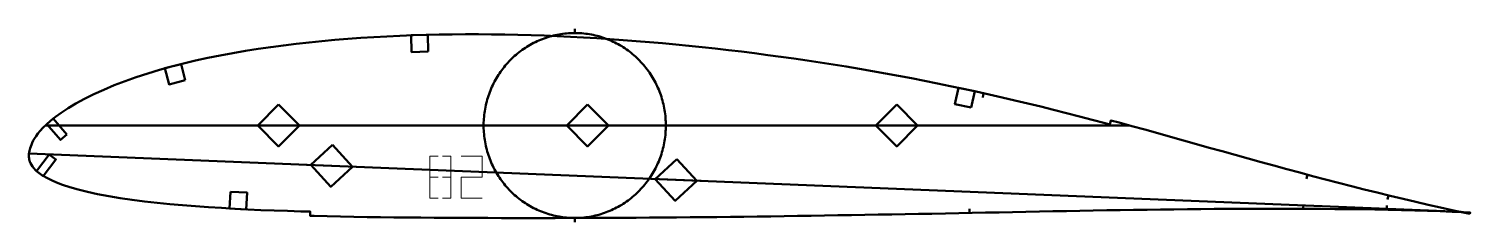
# Model space of a CAD drawing. Header units: metres. Extents: x 11 to 356, y 177 to 223.
import ezdxf

# ---------------------------------------------------------------- set-up
doc = ezdxf.new("R2010")
doc.units = ezdxf.units.M
doc.layers.add('Layer', color=1, linetype='Continuous', lineweight=50)
doc.layers.add('NumLabel', color=1, linetype='Continuous', lineweight=15)

msp = doc.modelspace()

# ---------------------------------------------------------------- linework, layer by layer
at = {"layer": 'Layer'}
for p, q in [((141.91, 222.13), (141.91, 223.13)), ((239.9, 207.7), (239.67, 206.73)), ((120.08, 200), (119.08, 200)), ((163.75, 200), (164.75, 200)), ((317.5, 188.24), (317.28, 187.26)), ((336.9, 183.3), (336.69, 182.32)), ((236.47, 180.06), (236.47, 179.06)), ((316.5, 181.07), (316.48, 180.07)), ((336.51, 180.82), (336.48, 179.82)), ((141.91, 177.87), (141.91, 176.87))]:
    msp.add_line(p, q, dxfattribs=at)
at = {"layer": 'Layer', "color": 7}
for p, q in [((15.08, 200), (274.93, 200)), ((64.95, 200), (76.95, 200)), ((139, 200), (151, 200)), ((213.06, 200), (225.06, 200)), ((11.14, 193.3), (354.29, 179.31)), ((77.67, 190.59), (89.66, 190.1)), ((160.21, 187.22), (172.2, 186.73))]:
    msp.add_line(p, q, dxfattribs=at)
at = {"layer": 'Layer'}
for points in [[(356.38, 178.87), (354.78, 179.2), (352.17, 179.76), (349.37, 180.38), (346.44, 181.04), (343.43, 181.74), (340.38, 182.46), (337.3, 183.2), (334.2, 183.96), (331.11, 184.72), (328.01, 185.51), (324.91, 186.3), (321.81, 187.1), (318.73, 187.91), (315.64, 188.74), (312.56, 189.57), (309.46, 190.4), (306.37, 191.25), (303.27, 192.1), (300.17, 192.96), (297.07, 193.83), (293.97, 194.69), (290.88, 195.56), (287.79, 196.43), (284.7, 197.29), (281.61, 198.16), (278.52, 199.01), (275.43, 199.86), (272.34, 200.71), (270.4, 201.23), (270.14, 200.26), (269, 200.57), (265.91, 201.39), (262.83, 202.19), (259.74, 202.98), (256.66, 203.76), (253.57, 204.52), (250.49, 205.27), (247.4, 206), (244.31, 206.71), (241.21, 207.41), (238.11, 208.1), (235.01, 208.77), (231.91, 209.43), (228.8, 210.07), (225.69, 210.69), (222.58, 211.3), (219.47, 211.89), (216.36, 212.45), (213.23, 213.01), (210.11, 213.55), (206.99, 214.08), (203.86, 214.58), (200.73, 215.07), (197.59, 215.54), (194.45, 216), (191.31, 216.44), (188.17, 216.86), (185.02, 217.28), (181.87, 217.67), (178.73, 218.05), (175.58, 218.41), (172.44, 218.75), (169.28, 219.08), (166.13, 219.39), (162.98, 219.68), (159.82, 219.96), (156.67, 220.22), (153.52, 220.46), (150.36, 220.68), (147.21, 220.88), (144.05, 221.06), (140.89, 221.23), (137.74, 221.38), (134.59, 221.51), (131.44, 221.61), (128.29, 221.69), (125.14, 221.76), (121.99, 221.8), (118.84, 221.82), (115.7, 221.82), (112.56, 221.8), (109.42, 221.76), (106.29, 221.69), (103.16, 221.59), (100.02, 221.47), (96.9, 221.33), (93.78, 221.16), (90.66, 220.96), (87.54, 220.73), (84.43, 220.48), (81.34, 220.21), (78.26, 219.9), (75.18, 219.55), (72.12, 219.18), (69.07, 218.77), (66.03, 218.32), (62.99, 217.83), (59.97, 217.32), (56.98, 216.76), (54.01, 216.17), (51.07, 215.52), (48.16, 214.83), (45.28, 214.1), (42.42, 213.3), (39.62, 212.46), (36.86, 211.57), (34.17, 210.62), (31.56, 209.62), (29.04, 208.57), (26.65, 207.48), (24.41, 206.37), (22.35, 205.23), (20.5, 204.12), (18.87, 203.05), (17.48, 202.04), (16.3, 201.09), (15.33, 200.24), (14.5, 199.43), (13.83, 198.71), (13.28, 198.07), (12.84, 197.47), (12.47, 196.89), (12.17, 196.38), (11.93, 195.89), (11.72, 195.41), (11.55, 194.99), (11.42, 194.6), (11.32, 194.23), (11.24, 193.9), (11.18, 193.56), (11.14, 193.25), (11.11, 193), (11.13, 192.79), (11.14, 192.45), (11.16, 192.16), (11.19, 191.9), (11.26, 191.61), (11.36, 191.3), (11.52, 190.95), (11.72, 190.58), (11.99, 190.19), (12.32, 189.78), (12.73, 189.35), (13.22, 188.9), (13.82, 188.44), (14.55, 187.96), (15.44, 187.45), (16.5, 186.92), (17.73, 186.37), (19.19, 185.82), (20.92, 185.26), (22.93, 184.69), (25.15, 184.12), (27.6, 183.59), (30.24, 183.09), (33, 182.62), (35.85, 182.21), (38.79, 181.85), (41.83, 181.52), (44.9, 181.2), (47.95, 180.91), (51.02, 180.67), (54.15, 180.47), (57.3, 180.27), (60.45, 180.08), (63.59, 179.91), (66.73, 179.77), (69.89, 179.65), (73.07, 179.55), (76.26, 179.45), (78.52, 179.39), (78.49, 178.39), (79.44, 178.37), (82.62, 178.28), (85.8, 178.21), (88.98, 178.15), (92.16, 178.1), (95.36, 178.06), (98.57, 178.02), (101.78, 177.98), (105, 177.95), (108.22, 177.92), (111.44, 177.9), (114.66, 177.88), (117.88, 177.87), (121.1, 177.87), (124.33, 177.86), (127.56, 177.86), (130.79, 177.86), (134.02, 177.86), (137.25, 177.86), (140.48, 177.87), (143.71, 177.88), (146.94, 177.89), (150.17, 177.9), (153.4, 177.92), (156.62, 177.93), (159.85, 177.96), (163.08, 177.98), (166.31, 178.01), (169.54, 178.03), (172.76, 178.06), (175.98, 178.09), (179.2, 178.12), (182.42, 178.17), (185.65, 178.21), (188.88, 178.26), (192.11, 178.3), (195.33, 178.35), (198.55, 178.39), (201.77, 178.45), (204.99, 178.51), (208.2, 178.57), (211.42, 178.62), (214.64, 178.67), (217.86, 178.71), (221.08, 178.77), (224.3, 178.83), (227.52, 178.89), (230.74, 178.95), (233.95, 179.01), (237.17, 179.07), (240.38, 179.14), (243.6, 179.21), (246.82, 179.28), (250.04, 179.35), (253.26, 179.41), (256.49, 179.47), (259.72, 179.52), (262.94, 179.58), (266.16, 179.64), (269.38, 179.7), (272.6, 179.75), (275.81, 179.8), (279.04, 179.84), (282.27, 179.88), (285.5, 179.92), (288.73, 179.96), (291.95, 180), (295.17, 180.03), (298.38, 180.05), (301.6, 180.07), (304.81, 180.07), (308.03, 180.08), (311.24, 180.08), (314.45, 180.08), (317.65, 180.07), (320.86, 180.04), (324.07, 180.01), (327.27, 179.98), (330.48, 179.94), (333.67, 179.88), (336.86, 179.82), (340.04, 179.74), (343.18, 179.66), (346.29, 179.56), (349.3, 179.46), (352.18, 179.36), (354.85, 179.24), (356.48, 179.16)], [(163.75, 200), (163.74, 200.46), (163.73, 200.93), (163.7, 201.39), (163.67, 201.86), (163.63, 202.32), (163.57, 202.78), (163.51, 203.24), (163.44, 203.7), (163.36, 204.16), (163.27, 204.62), (163.17, 205.07), (163.06, 205.52), (162.94, 205.97), (162.81, 206.42), (162.67, 206.86), (162.52, 207.3), (162.37, 207.74), (162.2, 208.17), (162.03, 208.6), (161.85, 209.03), (161.66, 209.45), (161.45, 209.87), (161.25, 210.28), (161.03, 210.69), (160.8, 211.1), (160.57, 211.5), (160.33, 211.89), (160.08, 212.28), (159.82, 212.66), (159.55, 213.04), (159.28, 213.42), (158.99, 213.78), (158.7, 214.14), (158.41, 214.5), (158.1, 214.85), (157.79, 215.19), (157.47, 215.52), (157.15, 215.85), (156.82, 216.17), (156.48, 216.48), (156.13, 216.79), (155.78, 217.09), (155.42, 217.38), (155.06, 217.67), (154.69, 217.94), (154.32, 218.21), (153.94, 218.47), (153.55, 218.72), (153.16, 218.97), (152.76, 219.2), (152.36, 219.43), (151.96, 219.65), (151.55, 219.86), (151.14, 220.06), (150.72, 220.25), (150.3, 220.43), (149.87, 220.61), (149.44, 220.77), (149.01, 220.93), (148.57, 221.07), (148.14, 221.21), (147.69, 221.34), (147.25, 221.46), (146.8, 221.56), (146.36, 221.66), (145.91, 221.75), (145.45, 221.83), (145, 221.9), (144.55, 221.97), (144.09, 222.02), (143.63, 222.06), (143.18, 222.09), (142.72, 222.11), (142.26, 222.12), (141.8, 222.13), (141.34, 222.12), (140.88, 222.1), (140.42, 222.07), (139.97, 222.04), (139.51, 221.99), (139.06, 221.94), (138.6, 221.87), (138.15, 221.79), (137.7, 221.71), (137.25, 221.62), (136.8, 221.51), (136.36, 221.4), (135.91, 221.27), (135.47, 221.14), (135.04, 221), (134.6, 220.85), (134.17, 220.69), (133.75, 220.52), (133.32, 220.34), (132.9, 220.15), (132.49, 219.96), (132.07, 219.75), (131.67, 219.54), (131.26, 219.32), (130.87, 219.08), (130.47, 218.84), (130.08, 218.6), (129.7, 218.34), (129.32, 218.08), (128.95, 217.8), (128.59, 217.52), (128.23, 217.24), (127.87, 216.94), (127.52, 216.64), (127.18, 216.33), (126.85, 216.01), (126.52, 215.69), (126.2, 215.36), (125.88, 215.02), (125.57, 214.67), (125.27, 214.32), (124.98, 213.96), (124.69, 213.6), (124.41, 213.23), (124.14, 212.85), (123.88, 212.47), (123.63, 212.09), (123.38, 211.69), (123.14, 211.3), (122.91, 210.9), (122.69, 210.49), (122.48, 210.08), (122.27, 209.66), (122.08, 209.24), (121.89, 208.82), (121.71, 208.39), (121.54, 207.95), (121.38, 207.52), (121.23, 207.08), (121.09, 206.64), (120.95, 206.19), (120.83, 205.75), (120.72, 205.3), (120.61, 204.84), (120.52, 204.39), (120.43, 203.93), (120.35, 203.47), (120.29, 203.01), (120.23, 202.55), (120.18, 202.09), (120.14, 201.63), (120.11, 201.16), (120.09, 200.7), (120.08, 200.23), (120.08, 199.77), (120.09, 199.3), (120.11, 198.84), (120.14, 198.37), (120.18, 197.91), (120.23, 197.45), (120.29, 196.99), (120.35, 196.53), (120.43, 196.07), (120.52, 195.61), (120.61, 195.16), (120.72, 194.7), (120.83, 194.25), (120.95, 193.81), (121.09, 193.36), (121.23, 192.92), (121.38, 192.48), (121.54, 192.05), (121.71, 191.61), (121.89, 191.18), (122.08, 190.76), (122.27, 190.34), (122.48, 189.92), (122.69, 189.51), (122.91, 189.1), (123.14, 188.7), (123.38, 188.31), (123.63, 187.91), (123.88, 187.53), (124.14, 187.15), (124.41, 186.77), (124.69, 186.4), (124.98, 186.04), (125.27, 185.68), (125.57, 185.33), (125.88, 184.98), (126.2, 184.64), (126.52, 184.31), (126.85, 183.99), (127.18, 183.67), (127.52, 183.36), (127.87, 183.06), (128.23, 182.76), (128.59, 182.48), (128.95, 182.2), (129.32, 181.92), (129.7, 181.66), (130.08, 181.4), (130.47, 181.16), (130.87, 180.92), (131.26, 180.68), (131.67, 180.46), (132.07, 180.25), (132.49, 180.04), (132.9, 179.85), (133.32, 179.66), (133.75, 179.48), (134.17, 179.31), (134.6, 179.15), (135.04, 179), (135.47, 178.86), (135.91, 178.73), (136.36, 178.6), (136.8, 178.49), (137.25, 178.38), (137.7, 178.29), (138.15, 178.21), (138.6, 178.13), (139.06, 178.06), (139.51, 178.01), (139.97, 177.96), (140.42, 177.93), (140.88, 177.9), (141.34, 177.88), (141.8, 177.87), (142.26, 177.88), (142.72, 177.89), (143.18, 177.91), (143.63, 177.94), (144.09, 177.98), (144.55, 178.03), (145, 178.1), (145.45, 178.17), (145.91, 178.25), (146.36, 178.34), (146.8, 178.44), (147.25, 178.54), (147.69, 178.66), (148.14, 178.79), (148.57, 178.93), (149.01, 179.07), (149.44, 179.23), (149.87, 179.39), (150.3, 179.57), (150.72, 179.75), (151.14, 179.94), (151.55, 180.14), (151.96, 180.35), (152.36, 180.57), (152.76, 180.8), (153.16, 181.03), (153.55, 181.28), (153.94, 181.53), (154.32, 181.79), (154.69, 182.06), (155.06, 182.33), (155.42, 182.62), (155.78, 182.91), (156.13, 183.21), (156.48, 183.52), (156.82, 183.83), (157.15, 184.15), (157.47, 184.48), (157.79, 184.81), (158.1, 185.15), (158.41, 185.5), (158.7, 185.86), (158.99, 186.22), (159.28, 186.58), (159.55, 186.96), (159.82, 187.34), (160.08, 187.72), (160.33, 188.11), (160.57, 188.5), (160.8, 188.9), (161.03, 189.31), (161.25, 189.72), (161.45, 190.13), (161.66, 190.55), (161.85, 190.97), (162.03, 191.4), (162.2, 191.83), (162.37, 192.26), (162.52, 192.7), (162.67, 193.14), (162.81, 193.58), (162.94, 194.03), (163.06, 194.48), (163.17, 194.93), (163.27, 195.38), (163.36, 195.84), (163.44, 196.3), (163.51, 196.76), (163.57, 197.22), (163.63, 197.68), (163.67, 198.14), (163.7, 198.61), (163.73, 199.07), (163.74, 199.54), (163.75, 200)]]:
    msp.add_lwpolyline(points, close=True, dxfattribs=at)
for points in [[(106.81, 217.7), (102.81, 217.58), (102.69, 221.58), (106.69, 221.7), (106.81, 217.7)], [(48.58, 210.81), (44.7, 209.82), (43.71, 213.69), (47.58, 214.69), (48.58, 210.81)], [(236.92, 204.27), (233.01, 205.11), (233.86, 209.02), (237.77, 208.18), (236.92, 204.27)], [(70.95, 205), (75.95, 200), (70.95, 195), (65.95, 200), (70.95, 205)], [(145, 205), (150, 200), (145, 195), (140, 200), (145, 205)], [(219.06, 205), (224.06, 200), (219.06, 195), (214.06, 200), (219.06, 205)], [(20.21, 197.87), (18.71, 196.56), (15.42, 200.32), (16.93, 201.64), (20.21, 197.87)], [(83.87, 195.34), (88.66, 190.14), (83.46, 185.35), (78.67, 190.55), (83.87, 195.34)], [(16.01, 193.06), (17.59, 191.85), (14.55, 187.88), (12.96, 189.09), (16.01, 193.06)], [(166.41, 191.97), (171.2, 186.77), (166, 181.98), (161.21, 187.18), (166.41, 191.97)], [(59.43, 184.14), (63.42, 183.93), (63.21, 179.93), (59.21, 180.15), (59.43, 184.14)]]:
    msp.add_lwpolyline(points, dxfattribs=at)
at = {"layer": 'NumLabel', "color": 1}
for points in [[(109.2, 192.64), (107.2, 192.64), (107.2, 182.64), (109.2, 182.64)], [(110.2, 182.64), (112.2, 182.64), (112.2, 192.64), (110.2, 192.64)], [(114.7, 192.64), (119.7, 192.64), (119.7, 187.64), (114.7, 187.64), (114.7, 182.64), (119.7, 182.64)], [(107.2, 187.64), (109.2, 187.64)], [(110.2, 187.64), (112.2, 187.64)]]:
    msp.add_lwpolyline(points, dxfattribs=at)

doc.saveas('drawing.dxf')
